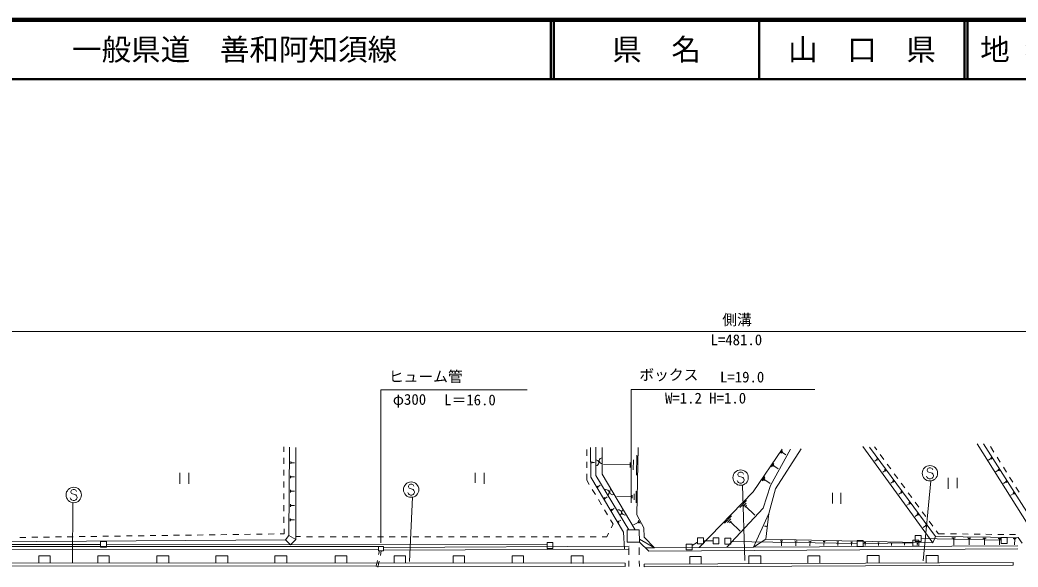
# Model space of a CAD drawing. Units: millimetres, scale not verified. Extents: x 40000 to 680000, y 20000 to 380000.
# Drawn here: x 207924 to 376781, y 287431 to 380000 of the extents above; entities that cross this region are included whole.
import ezdxf
from ezdxf.enums import TextEntityAlignment as Align

# ---------------------------------------------------------------- set-up
doc = ezdxf.new("R2010")
doc.units = ezdxf.units.MM
doc.header["$LTSCALE"] = 1000
for name, color, linetype, lineweight in [('M-BGD', 7, 'Continuous', 13), ('M-BMK-ROW', 30, 'Continuous', 13), ('M-STR-HTXT', 7, 'Continuous', 13), ('M-STR-STRC', 7, 'Continuous', 13), ('M-STR-STRD', 7, 'Continuous', 13), ('M-TTL', 2, 'Continuous', 140), ('M-TTL-LINE', 7, 'Continuous', 50)]:
    doc.layers.add(name, color=color, linetype=linetype, lineweight=lineweight)
doc.layers.add('M-TTL-TXT', color=7, linetype='Continuous')
doc.styles.add('ＭＳ ゴシック', font='')
doc.styles.get('ＭＳ ゴシック').set_extended_font_data('MS Gothic')

msp = doc.modelspace()

# ---------------------------------------------------------------- linework, layer by layer
at = {"layer": 'M-BGD'}
for p, q in [((252541, 307746), (252544, 306899)), ((305377, 302903), (305331, 307712)), ((352522, 307747), (352880, 307260)), ((369858, 308255), (379435, 293026)), ((380255, 293693), (370964, 308284)), ((372117, 307811), (372708, 306868)), ((252548, 305899), (252552, 304899)), ((303845, 307308), (303837, 306229)), ((312303, 306380), (312240, 302998)), ((336635, 306671), (336928, 307104)), ((336780, 306730), (336927, 306947)), ((336889, 306735), (336963, 306844)), ((336926, 306790), (337503, 306398)), ((352942, 305639), (352543, 305344)), ((352854, 305759), (353030, 305519)), ((353472, 306454), (354064, 305648)), ((372186, 305782), (371803, 305538)), ((372163, 305818), (372209, 305746)), ((372188, 305885), (372280, 305741)), ((372190, 305987), (372373, 305700)), ((373238, 306020), (373768, 305172)), ((253727, 304894), (253730, 305283)), ((253792, 304991), (253794, 305185)), ((253858, 305039), (253859, 305136)), ((253858, 305087), (254378, 305083)), ((303830, 305229), (303823, 304229)), ((304676, 304998), (304674, 305269)), ((304675, 305133), (305127, 305136)), ((311144, 304711), (306635, 304796)), ((311152, 305133), (311136, 304288)), ((311724, 305546), (311692, 303855)), ((335095, 304398), (335472, 304954)), ((335282, 304474), (335470, 304752)), ((335422, 304481), (335516, 304620)), ((335469, 304550), (336210, 304048)), ((354656, 304842), (355248, 304036)), ((373445, 304016), (373632, 303722)), ((374299, 304325), (374829, 303477)), ((234976, 303375), (234976, 301512)), ((236500, 303375), (236500, 301512)), ((252556, 303899), (252560, 302899)), ((253707, 302486), (253710, 302888)), ((253775, 302586), (253776, 302787)), ((253842, 302636), (253843, 302736)), ((253843, 302686), (254378, 302681)), ((284930, 303375), (284930, 301682)), ((286454, 303375), (286454, 301512)), ((303816, 303229), (303809, 302151)), ((310924, 293737), (305377, 302903)), ((333465, 301991), (333929, 302677)), ((333695, 302085), (333928, 302428)), ((333868, 302093), (333984, 302265)), ((354225, 303730), (353897, 303488)), ((354202, 303761), (354247, 303699)), ((354216, 303913), (354398, 303667)), ((354220, 303822), (354311, 303699)), ((355840, 303230), (356432, 302424)), ((364940, 302528), (364940, 300666)), ((366464, 302528), (366464, 300750)), ((373441, 303807), (373049, 303557)), ((373417, 303843), (373464, 303770)), ((373443, 303911), (373537, 303764)), ((375360, 302629), (375890, 301782)), ((252564, 301899), (252568, 300899)), ((303809, 302151), (304245, 301416)), ((305750, 300889), (305599, 301143)), ((305675, 301016), (306097, 301267)), ((333926, 302179), (334840, 301559)), ((355592, 301873), (355255, 301625)), ((355569, 301905), (355615, 301842)), ((355583, 302062), (355769, 301809)), ((355587, 301967), (355681, 301841)), ((357024, 301618), (357616, 300812)), ((374700, 301824), (374299, 301569)), ((374676, 301862), (374724, 301787)), ((374702, 301931), (374798, 301781)), ((374705, 302038), (374896, 301738)), ((376421, 300934), (376951, 300086)), ((252572, 299899), (252576, 298899)), ((253687, 300066), (253691, 300480)), ((253757, 300169), (253759, 300376)), ((253826, 300220), (253827, 300324)), ((253827, 300272), (254379, 300268)), ((304756, 300557), (305267, 299697)), ((306921, 298920), (306772, 299171)), ((306846, 299045), (307266, 299295)), ((311513, 299320), (308883, 299370)), ((311517, 299567), (311508, 299074)), ((311850, 299807), (311832, 298821)), ((312188, 300294), (312151, 298322)), ((345382, 299988), (345382, 298210)), ((346821, 299988), (346821, 298126)), ((356964, 300010), (356619, 299755)), ((356940, 300042), (356988, 299978)), ((356955, 300203), (357146, 299944)), ((356959, 300107), (357055, 299977)), ((358208, 300006), (358800, 299201)), ((375964, 299835), (375554, 299574)), ((375939, 299874), (375988, 299797)), ((375966, 299945), (376064, 299791)), ((375968, 300054), (376164, 299747)), ((252580, 297899), (252584, 296899)), ((253667, 297634), (253671, 298060)), ((253739, 297740), (253741, 297953)), ((253811, 297793), (253812, 297899)), ((253811, 297846), (254379, 297842)), ((305778, 298838), (306289, 297978)), ((308091, 296952), (307943, 297201)), ((308017, 297076), (308433, 297324)), ((329711, 297523), (330866, 298714)), ((330198, 297628), (330776, 298224)), ((330541, 297584), (330830, 297882)), ((330686, 297733), (332274, 296192)), ((358341, 298140), (357987, 297879)), ((358317, 298173), (358366, 298107)), ((358332, 298338), (358528, 298073)), ((358336, 298239), (358434, 298106)), ((359392, 298395), (359984, 297589)), ((252588, 295899), (252592, 294899)), ((253648, 295191), (253651, 295628)), ((253721, 295299), (253723, 295518)), ((306800, 297118), (307311, 296259)), ((327112, 294843), (328301, 296069)), ((327613, 294951), (328208, 295565)), ((332005, 290793), (334632, 296489)), ((359723, 296264), (359360, 295996)), ((359698, 296298), (359748, 296230)), ((359713, 296467), (359914, 296194)), ((359718, 296365), (359819, 296229)), ((360576, 296783), (361168, 295977)), ((252596, 293899), (252600, 293052)), ((253795, 295354), (253796, 295463)), ((253795, 295408), (254379, 295404)), ((307822, 295399), (308258, 294665)), ((308258, 294665), (307954, 294042)), ((309260, 294985), (309113, 295233)), ((309186, 295109), (309599, 295355)), ((312512, 294986), (311740, 294587)), ((312475, 295059), (312549, 294914)), ((312534, 295181), (312683, 294891)), ((312555, 295375), (312855, 294796)), ((327967, 294906), (328264, 295213)), ((328115, 295060), (329751, 293473)), ((334184, 294337), (333866, 294373)), ((334193, 294416), (334175, 294257)), ((361110, 294381), (360738, 294106)), ((361084, 294415), (361135, 294346)), ((361100, 294589), (361306, 294310)), ((361105, 294485), (361208, 294345)), ((361760, 295171), (362352, 294365)), ((208930, 292456), (207930, 292442)), ((210929, 292483), (209929, 292469)), ((212929, 292510), (211929, 292497)), ((214929, 292538), (213929, 292524)), ((216929, 292565), (215929, 292551)), ((218929, 292592), (217929, 292579)), ((220928, 292620), (219929, 292606)), ((222928, 292647), (221928, 292633)), ((224928, 292674), (223928, 292661)), ((226928, 292702), (225928, 292688)), ((228928, 292729), (227928, 292715)), ((230928, 292756), (229928, 292743)), ((232927, 292783), (231927, 292770)), ((234927, 292811), (233927, 292797)), ((236927, 292838), (235927, 292824)), ((238927, 292865), (237927, 292852)), ((240927, 292893), (239927, 292879)), ((242926, 292920), (241927, 292906)), ((244926, 292947), (243926, 292934)), ((246926, 292975), (245926, 292961)), ((248926, 293002), (247926, 292988)), ((250926, 293029), (249926, 293016)), ((252600, 293052), (251926, 293043)), ((253428, 292793), (254580, 292089)), ((255410, 292571), (254608, 292572)), ((257410, 292569), (256410, 292570)), ((259410, 292567), (258410, 292568)), ((261410, 292565), (260410, 292566)), ((263410, 292563), (262410, 292564)), ((265410, 292561), (264410, 292562)), ((267410, 292559), (266410, 292560)), ((269410, 292557), (268410, 292558)), ((271410, 292555), (270410, 292556)), ((273410, 292553), (272410, 292554)), ((275410, 292551), (274410, 292552)), ((277410, 292549), (276410, 292550)), ((279410, 292547), (278410, 292548)), ((281410, 292545), (280410, 292546)), ((283410, 292543), (282410, 292544)), ((285410, 292541), (284410, 292542)), ((287410, 292539), (286410, 292540)), ((289410, 292537), (288410, 292538)), ((291410, 292535), (290410, 292536)), ((293410, 292533), (292410, 292534)), ((295410, 292531), (294410, 292532)), ((297410, 292529), (296410, 292530)), ((299410, 292527), (298410, 292528)), ((301410, 292525), (300410, 292526)), ((303410, 292523), (302410, 292524)), ((305410, 292521), (304410, 292522)), ((307212, 292519), (306410, 292520)), ((307516, 293143), (307212, 292519)), ((315274, 290703), (312712, 292141)), ((334133, 292139), (362352, 291552)), ((362944, 293559), (363302, 293072)), ((363302, 293072), (364359, 293058)), ((365359, 293046), (366359, 293034)), ((365601, 292377), (366212, 292370)), ((365753, 292314), (366058, 292310)), ((365828, 292252), (365981, 292250)), ((365905, 292251), (365892, 291152)), ((367359, 293022), (368359, 293009)), ((368222, 292346), (368811, 292339)), ((368369, 292285), (368663, 292282)), ((368442, 292226), (368589, 292224)), ((368515, 292225), (368503, 291164)), ((369359, 292997), (370359, 292985)), ((370822, 292315), (371390, 292309)), ((370963, 292257), (371247, 292253)), ((371033, 292199), (371175, 292198)), ((371104, 292198), (371092, 291177)), ((371359, 292972), (372359, 292960)), ((373359, 292948), (374359, 292935)), ((373400, 292285), (373946, 292278)), ((373536, 292229), (373809, 292225)), ((373604, 292173), (373740, 292171)), ((373672, 292172), (373660, 291189)), ((375359, 292923), (376358, 292911)), ((375957, 292255), (376482, 292248)), ((376088, 292201), (376350, 292197)), ((376153, 292147), (376284, 292146)), ((376218, 292146), (376207, 291201)), ((81717, 290851), (268556, 290911)), ((252863, 292059), (253714, 291205)), ((269406, 290714), (310981, 290980)), ((310917, 290435), (269406, 290260)), ((310915, 290751), (310924, 289506)), ((312702, 289508), (312693, 290756)), ((313725, 290681), (315274, 290703)), ((336536, 291889), (336971, 291880)), ((336754, 291884), (336736, 291015)), ((338986, 291838), (339390, 291830)), ((339188, 291834), (339171, 291026)), ((341405, 291788), (341778, 291780)), ((341592, 291784), (341576, 291038)), ((343793, 291738), (344136, 291731)), ((343964, 291734), (343950, 291049)), ((346150, 291689), (346463, 291682)), ((346307, 291686), (346294, 291060)), ((348478, 291641), (348761, 291635)), ((348619, 291638), (348607, 291071)), ((350775, 291593), (351029, 291587)), ((350902, 291590), (350892, 291081)), ((353043, 291546), (353269, 291541)), ((353156, 291543), (353147, 291092)), ((355283, 291499), (355480, 291495)), ((355381, 291497), (355373, 291103)), ((357494, 291453), (357663, 291450)), ((357578, 291451), (357571, 291113)), ((359676, 291408), (359818, 291405)), ((359747, 291406), (359741, 291123)), ((81720, 290260), (268556, 290425)), ((268600, 289538), (268741, 290190)), ((269060, 290190), (268896, 289390)), ((268175, 287583), (268388, 288560)), ((268696, 288410), (268496, 287431)), ((310930, 288506), (310937, 287506)), ((312715, 287508), (312709, 288508))]:
    msp.add_line(p, q, dxfattribs=at)
for points in [[(253550, 307731), (253428, 292793), (252863, 292059), (202259, 291719)], [(253714, 291205), (254580, 292089), (254577, 307640)], [(304457, 307652), (304493, 302612), (310025, 293307), (310211, 290383)], [(306415, 307675), (306446, 303165), (312008, 293741)], [(376738, 291003), (332005, 290793), (315274, 290703), (313507, 292488), (313453, 294075), (312313, 296281), (312528, 307680)], [(322857, 290743), (331967, 300136), (336857, 307356)], [(327513, 290768), (333680, 297414), (334883, 301223), (338283, 307401)], [(332005, 290793), (334133, 292139), (334632, 296489), (335749, 300658), (340109, 307438)], [(350505, 307800), (362352, 291552), (362809, 292610), (351650, 307726)], [(362809, 292610), (376817, 292444), (377501, 291454)], [(376750, 290495), (314290, 290144), (312716, 291641)], [(213048, 288103), (213048, 289320), (211100, 289320), (211100, 288103)], [(223038, 288135), (223038, 289320), (221091, 289320), (221091, 288135)], [(233114, 288135), (233114, 289320), (231082, 289320), (231082, 288135)], [(243104, 288135), (243104, 289320), (241072, 289320), (241072, 288135)], [(253095, 288135), (253095, 289320), (251063, 289320), (251063, 288135)], [(263244, 288080), (263244, 289320), (261223, 289320), (261223, 288081)], [(273161, 288135), (273161, 289320), (271214, 289320), (271214, 288135)], [(283152, 288071), (283152, 289320), (281204, 289320), (281204, 288072)], [(293142, 288067), (293142, 289320), (291195, 289320), (291195, 288068)], [(303218, 288050), (303218, 289320), (301186, 289320), (301186, 288050)], [(323199, 287984), (323199, 289236), (321252, 289236), (321252, 287976)], [(333274, 288030), (333274, 289320), (331242, 289320), (331242, 288021)], [(343265, 288135), (343265, 289320), (341233, 289320), (341233, 288135)], [(351268, 288111), (351268, 289360), (353300, 289360), (353300, 288120)], [(361214, 288156), (361214, 289405), (363246, 289405), (363246, 288165)]]:
    msp.add_lwpolyline(points, dxfattribs=at)
for points in [[(310644, 293737), (310644, 291653), (312716, 291641), (312698, 293743)], [(268556, 290911), (268556, 290190), (269406, 290190), (269406, 290911)]]:
    msp.add_lwpolyline(points, close=True, dxfattribs=at)
for centre, start, end in [((306431, 305420), 90.39452, 270.39452), ((305356, 305077), 270.54983, 90.54983), ((308210, 300175), 120.54619, 300.54619), ((307115, 300031), 301.18068, 121.18068), ((309186, 296609), 301.18068, 121.18068), ((310243, 296730), 120.54619, 300.54619)]:
    msp.add_arc(centre, 500, start, end, dxfattribs=at)
at = {"layer": 'M-BMK-ROW'}
for p, q in [((323551, 292361), (322551, 292361)), ((322551, 292361), (322551, 291361)), ((323551, 291361), (323551, 292361)), ((326180, 292361), (325180, 292361)), ((325180, 292361), (325180, 291361)), ((326180, 291361), (326180, 292361)), ((328198, 292311), (327198, 292311)), ((327198, 292311), (327198, 291311)), ((328198, 291311), (328198, 292311)), ((360402, 292759), (359402, 292759)), ((359402, 292759), (359402, 291759)), ((360402, 291759), (360402, 292759)), ((360402, 292260), (373919, 291991)), ((374919, 292423), (373919, 292423)), ((373919, 292423), (373919, 291423)), ((374919, 291423), (374919, 292423)), ((203588, 291260), (221566, 291240)), ((222566, 291774), (221566, 291774)), ((221566, 291774), (221566, 290774)), ((221566, 290774), (222566, 290774)), ((222566, 290774), (222566, 291774)), ((222566, 291243), (297101, 291171)), ((298101, 291583), (297101, 291583)), ((297101, 291583), (297101, 290583)), ((297101, 290583), (298101, 290583)), ((298101, 290583), (298101, 291583)), ((321638, 291326), (320638, 291326)), ((320638, 291326), (320638, 290326)), ((321638, 291054), (322551, 291663)), ((321638, 290326), (321638, 291326)), ((322551, 291361), (323551, 291361)), ((323551, 291855), (325180, 291861)), ((325180, 291361), (326180, 291361)), ((327198, 291311), (328198, 291311)), ((328198, 291779), (349552, 291412)), ((350552, 291931), (349552, 291931)), ((349552, 291931), (349552, 290931)), ((349552, 290931), (350552, 290931)), ((350552, 290931), (350552, 291931)), ((350552, 291431), (358994, 291522)), ((359994, 291978), (358994, 291978)), ((358994, 291978), (358994, 290978)), ((358994, 290978), (359994, 290978)), ((359402, 291759), (360402, 291759)), ((359994, 290978), (359994, 291978)), ((373919, 291423), (374919, 291423)), ((320638, 290326), (321638, 290326))]:
    msp.add_line(p, q, dxfattribs=at)
at = {"layer": 'M-STR-HTXT'}
msp.add_line((83220, 327297), (569637, 327297), dxfattribs=at)
for points in [[(293748, 317407), (268996, 317407), (268996, 291544)], [(311337, 298316), (311337, 317447), (342421, 317447)]]:
    msp.add_lwpolyline(points, dxfattribs=at)
at = {"layer": 'M-STR-STRC'}
for p, q in [((361519, 304125), (361401, 303888)), ((361755, 304243), (361519, 304125)), ((361992, 304243), (361755, 304243)), ((362228, 304125), (361992, 304243)), ((362346, 303888), (362228, 304125)), ((329496, 303388), (329377, 303151)), ((329377, 303151), (329377, 303033)), ((329377, 303033), (329496, 302797)), ((329732, 303506), (329496, 303388)), ((329496, 302797), (330205, 302561)), ((329968, 303506), (329732, 303506)), ((330205, 303388), (329968, 303506)), ((330323, 303151), (330205, 303388)), ((330205, 302561), (330323, 302442)), ((330323, 302442), (330441, 302206)), ((361401, 302588), (361283, 302825)), ((361401, 303888), (361401, 303770)), ((361401, 303770), (361519, 303534)), ((361519, 302470), (361401, 302588)), ((361519, 303534), (362228, 303297)), ((361755, 302352), (361519, 302470)), ((361992, 302352), (361755, 302352)), ((362228, 302470), (361992, 302352)), ((362228, 303297), (362346, 303179)), ((362346, 302588), (362228, 302470)), ((362346, 303179), (362464, 302943)), ((362464, 302825), (362346, 302588)), ((362464, 302943), (362464, 302825)), ((216902, 300568), (216666, 300450)), ((217139, 300568), (216902, 300568)), ((217375, 300450), (217139, 300568)), ((273754, 301355), (273635, 301119)), ((273635, 301119), (273635, 301001)), ((273635, 301001), (273754, 300764)), ((273990, 301473), (273754, 301355)), ((273754, 300764), (274463, 300528)), ((274226, 301473), (273990, 301473)), ((274463, 301355), (274226, 301473)), ((274581, 301119), (274463, 301355)), ((329377, 301851), (329259, 302088)), ((329496, 301733), (329377, 301851)), ((329732, 301615), (329496, 301733)), ((329968, 301615), (329732, 301615)), ((330205, 301733), (329968, 301615)), ((330184, 301304), (330560, 288516)), ((330323, 301851), (330205, 301733)), ((330441, 302088), (330323, 301851)), ((330441, 302206), (330441, 302088)), ((362033, 302007), (360757, 288469)), ((216548, 298914), (216430, 299150)), ((216666, 300450), (216548, 300214)), ((216548, 300214), (216548, 300096)), ((216548, 300096), (216666, 299859)), ((216666, 298796), (216548, 298914)), ((216666, 299859), (217375, 299623)), ((217493, 300214), (217375, 300450)), ((217375, 299623), (217493, 299505)), ((217493, 298914), (217375, 298796)), ((217493, 299505), (217612, 299268)), ((217612, 299150), (217493, 298914)), ((217612, 299268), (217612, 299150)), ((273635, 299819), (273517, 300055)), ((273754, 299701), (273635, 299819)), ((273990, 299582), (273754, 299701)), ((274330, 299247), (273800, 288363)), ((274226, 299582), (273990, 299582)), ((274463, 299701), (274226, 299582)), ((274463, 300528), (274581, 300410)), ((274581, 299819), (274463, 299701)), ((274581, 300410), (274699, 300173)), ((274699, 300055), (274581, 299819)), ((274699, 300173), (274699, 300055)), ((216902, 298677), (216666, 298796)), ((216875, 298331), (216806, 288213)), ((217139, 298677), (216902, 298677)), ((217375, 298796), (217139, 298677))]:
    msp.add_line(p, q, dxfattribs=at)
for centre in [(361874, 303297), (329850, 302561), (217021, 299623), (274108, 300528)]:
    msp.add_circle(centre, 1300, dxfattribs=at)
at = {"layer": 'M-STR-STRD'}
for points in [[(83070, 287734), (268113, 287553), (310326, 287538), (310334, 288059), (83060, 288161)], [(313533, 287940), (313533, 287449), (375956, 287725), (375955, 288223)]]:
    msp.add_lwpolyline(points, close=True, dxfattribs=at)
at = {"layer": 'M-TTL'}
msp.add_line((680000, 380000), (40000, 380000), dxfattribs=at)
at = {"layer": 'M-TTL-LINE'}
for p, q in [((297750, 380000), (297750, 370000)), ((298250, 380000), (298250, 370000)), ((333000, 380000), (333000, 370000)), ((367750, 380000), (367750, 370000)), ((368250, 380000), (368250, 370000)), ((40000, 370000), (680000, 370000))]:
    msp.add_line(p, q, dxfattribs=at)

# ---------------------------------------------------------------- texts
at = {"layer": 'M-STR-HTXT', "style": 'ＭＳ ゴシック'}
for s, p in [('側溝', (329242, 327825)), ('L=481.0', (329120, 324417)), ('ヒューム管', (276580, 318197)), ('ボックス', (317710, 318488)), ('L=19.0', (330104, 318118)), ('φ300', (273821, 314330)), ('L＝16.0', (284052, 314244)), ('W=1.2 H=1.0', (323917, 314548))]:
    msp.add_text(s, height=1833, dxfattribs=at).set_placement(p, align=Align.BOTTOM_CENTER)
at = {"layer": 'M-TTL-TXT', "style": 'ＭＳ ゴシック'}
for s, p in [('一般県道\u3000善和阿知須線', (216734, 375000)), ('地 名', (370380, 375000))]:
    msp.add_text(s, height=3666, dxfattribs=at).set_placement(p, align=Align.MIDDLE_LEFT)
for s, p in [('県\u3000名', (315625, 375000)), ('山\u3000口\u3000県', (350375, 375000))]:
    msp.add_text(s, height=3666, dxfattribs=at).set_placement(p, align=Align.MIDDLE_CENTER)

doc.saveas('drawing.dxf')
